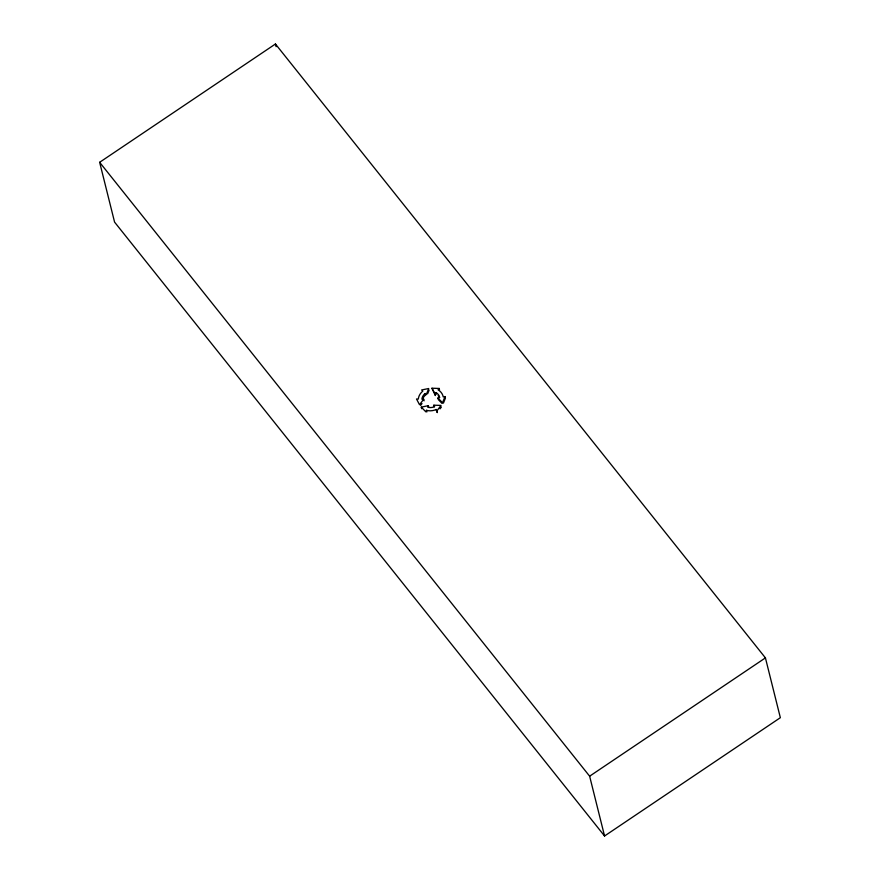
<?xml version="1.0" encoding="UTF-8"?>
<svg xmlns="http://www.w3.org/2000/svg" width="880" height="880" viewBox="0 0 880 880"><rect width="100%" height="100%" fill="white"/><g stroke="black" fill="none" stroke-linecap="round" stroke-linejoin="round"><path stroke-width="1.32" d="M427.625 393.822L429.121 390.104M436.128 409.497L437.283 412.533L436.128 409.497A12.661 11.275 -14 0 1 426.503 410.322L425.876 411.873L421.278 407.121L428.362 405.669L428.758 407.264M428.362 405.669L427.746 407.22A9.042 8.052 -14 0 0 434.621 406.626L433.862 405.196L441.023 405.427L436.876 410.927M439.131 388.454L438.097 389.829A12.661 11.275 -14 0 1 443.245 396.913L445.016 396.55L442.541 402.754L437.932 398.002L439.703 397.639A9.042 8.052 -14 0 0 436.029 392.579L434.984 393.954L435.391 395.56L431.97 388.223L439.131 388.454L439.527 390.06M443.432 403.117L445.412 398.156L445.016 396.55M423.676 399.223L419.54 404.734L416.515 398.992L418.308 399.058A12.661 11.275 -14 0 1 422.785 391.149L421.63 389.961L428.725 388.509L426.239 394.713L425.084 393.525A9.042 8.052 -14 0 0 421.894 399.168L423.676 399.223L424.083 400.829M420.629 405.416L422.004 403.579M440.044 408.859L441.419 407.022M99.649 162.305L275.44 44L765.424 657.888L780.351 717.695L604.56 836L114.576 222.112L99.649 162.305L589.633 776.193L604.56 836M589.633 776.193L765.424 657.888M442.013 403.403L438.328 399.608L437.932 398.002M431.97 388.223L434.984 393.954M436.029 392.579L436.425 394.185M433.862 405.196L434.258 406.791M425.084 393.525L425.491 395.12A9.042 8.052 -14 0 0 422.807 398.684M426.503 410.322L426.899 411.917M421.278 407.121L421.674 408.716M275.44 44L276.111 46.662M438.152 395.527A9.042 8.052 -14 0 1 439.406 397.254"/></g></svg>
